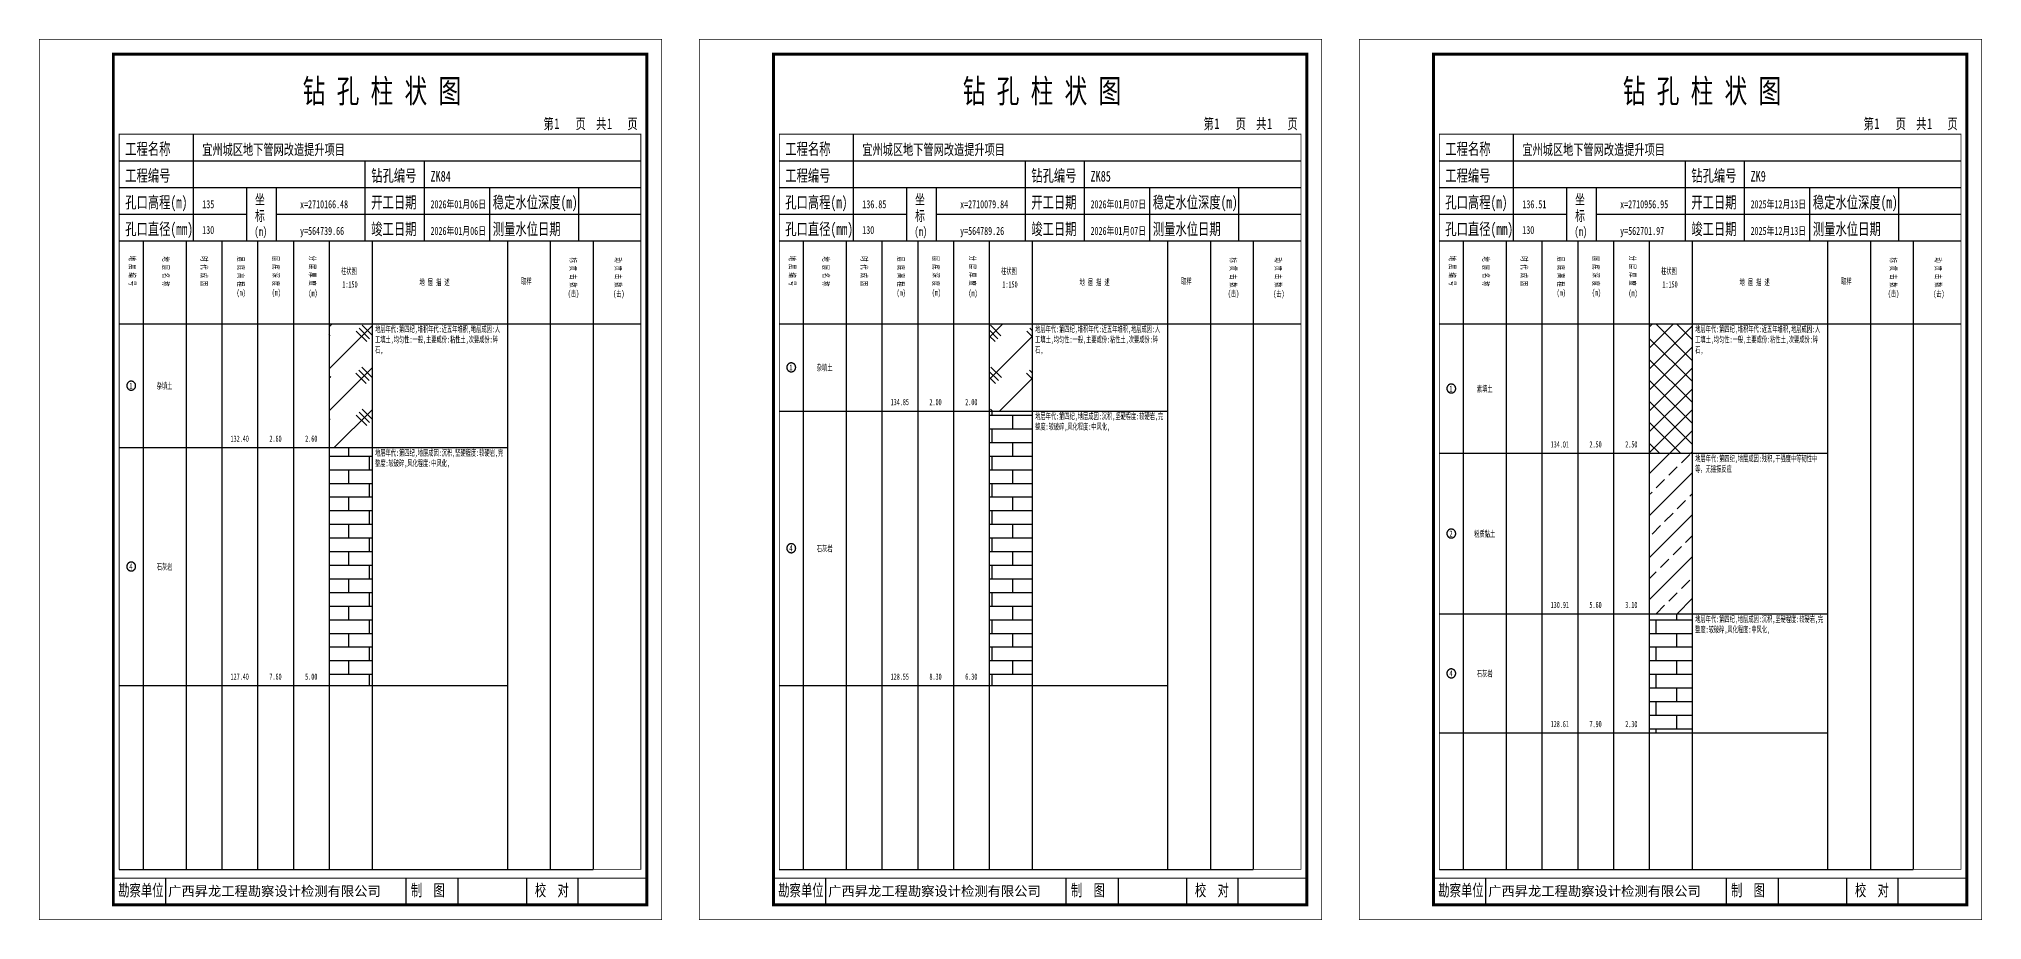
# Model space of a CAD drawing. Header units: millimetres. Extents: x 0 to 2711117, y 0 to 567555.
# Drawn here: x 77049 to 77705, y 0 to 297 of the extents above; entities that cross this region are included whole.
import ezdxf
from ezdxf.enums import TextEntityAlignment as Align

# ---------------------------------------------------------------- set-up
doc = ezdxf.new("R2010")
doc.units = ezdxf.units.MM
doc.layers.add('GICAD_POU_TEXTS', color=7, linetype='Continuous')
doc.layers.add('勘察点图例', color=7, linetype='Continuous')
doc.styles.add('HEAD_FONT', font='simfang.ttf', dxfattribs={"width": 0.6})
doc.styles.add('HEAD_FONT2', font='simfang.ttf', dxfattribs={"width": 0.6})
doc.styles.add('HT', font='simhei.ttf')
doc.styles.add('LZ_FONT', font='simfang.ttf', dxfattribs={"width": 0.7, "height": 8})
doc.styles.add('成果图图块', font='simfang.ttf', dxfattribs={"height": 2.5})
doc.styles.add('成果图表体', font='simfang.ttf', dxfattribs={"width": 0.6, "height": 2.1})
pattern_1 = [(45, (0, 0), (-7.0710678, 7.0710678), []), (135, (2.5, -1), (-14.1421356, -14.1421356), [5, -15]), (135, (1.5, -2), (-14.1421356, -14.1421356), [5, -15]), (135, (0.5, -3), (-14.1421356, -14.1421356), [5, -15]), (135, (16.5, -1), (-14.1421356, -14.1421356), [5, -15]), (135, (15.5, -2), (-14.1421356, -14.1421356), [5, -15]), (135, (14.5, -3), (-14.1421356, -14.1421356), [5, -15])]
pattern_2 = [(0, (0, 0), (0, 4.6), []), (90, (0, 0), (-7, 4.6), [4.6, -4.6])]

# ---------------------------------------------------------------- blocks, each defined once
blk = doc.blocks.new('ZK84')
for p, q in [((52, 229), (52, 265)), ((27, 256), (203, 256)), ((110, 229), (110, 256)), ((130, 229), (130, 256)), ((27, 247), (203, 247)), ((70, 229), (70, 247)), ((80, 229), (80, 247)), ((152, 229), (152, 247)), ((182, 229), (182, 247)), ((27, 238), (70, 238)), ((80, 238), (203, 238)), ((27, 229), (35.05, 229)), ((35.05, 229), (35.05, 17)), ((35.05, 229), (49.53, 229)), ((49.53, 229), (49.53, 17)), ((49.53, 229), (61.6, 229)), ((61.6, 229), (61.6, 17)), ((61.6, 229), (73.68, 229)), ((73.68, 229), (73.68, 17)), ((73.68, 229), (85.75, 229)), ((85.75, 229), (85.75, 17)), ((85.75, 229), (97.82, 229)), ((97.82, 229), (97.82, 17)), ((97.82, 229), (112.3, 229)), ((112.3, 229), (112.3, 17)), ((112.3, 229), (157.93, 229)), ((157.93, 229), (157.93, 17)), ((157.93, 229), (172.42, 229)), ((172.42, 229), (172.42, 17)), ((172.42, 229), (186.9, 229)), ((186.9, 229), (186.9, 17)), ((186.9, 229), (203, 229)), ((27, 201), (203, 201)), ((27, 17), (35.05, 17)), ((35.05, 17), (49.53, 17)), ((42.74, 4.95), (42.74, 13.95)), ((42.74, 4.95), (42.74, 13.95)), ((49.53, 17), (61.6, 17)), ((61.6, 17), (73.68, 17)), ((73.68, 17), (85.75, 17)), ((85.75, 17), (97.82, 17)), ((97.82, 17), (112.3, 17)), ((112.3, 17), (157.93, 17)), ((123.83, 4.95), (123.83, 13.95)), ((141.38, 4.95), (141.38, 13.95)), ((157.93, 17), (172.42, 17)), ((164.48, 4.95), (164.48, 13.95)), ((172.42, 17), (186.9, 17)), ((181.84, 4.95), (181.84, 13.95)), ((181.84, 4.95), (181.84, 13.95))]:
    blk.add_line(p, q)
for points, const_width in [([(0, 0), (210, 0), (210, 297), (0, 297)], 0.25), ([(25, 5), (205, 5), (205, 292), (25, 292)], 1), ([(27, 265), (203, 265), (203, 17), (27, 17)], 0.3)]:
    blk.add_lwpolyline(points, close=True, dxfattribs=dict(const_width=const_width))
at = {"const_width": 0.3}
for points in [[(27, 229), (203, 229)], [(25, 14), (205, 14)]]:
    blk.add_lwpolyline(points, dxfattribs=at)
at = {"style": 'LZ_FONT', "width": 0.7}
for s, height, p in [('钻 孔 柱 状 图', 8, (88.9, 275.54)), ('第', 3.6, (170.12, 266.7)), ('1', 3.6, (173.78, 266.75)), ('页', 3.6, (180.96, 266.7)), ('共', 3.6, (187.88, 266.7)), ('1', 3.6, (191.54, 266.7)), ('页', 3.6, (198.44, 266.7)), ('工程名称', 4, (29, 258)), ('宜州城区地下管网改造提升项目', 3.6, (55, 258)), ('工程编号', 4, (29, 249)), ('钻孔编号', 4, (112, 249)), ('ZK84', 3.6, (132, 249)), ('孔口高程(m)', 4, (29, 240)), ('135', 2.7, (55, 240)), ('坐', 3.5, (72.79, 241.24)), ('x=2710166.48', 2.7, (88, 240)), ('开工日期', 4, (112, 240)), ('2026年01月06日', 2.7, (132, 240)), ('稳定水位深度(m)', 4, (153, 240)), ('标', 3.5, (72.79, 235.7)), ('孔口直径(mm)', 4, (29, 231)), ('130', 2.7, (54.98, 231.31)), ('(m) ', 3, (72.59, 230.65)), ('y=564739.66', 2.7, (88, 231)), ('竣工日期', 4, (112, 231)), ('2026年01月06日', 2.7, (132, 231)), ('测量水位日期', 4, (153, 231)), ('勘察单位', 4, (26.65, 7.95)), ('制  图', 4, (125.4, 7.95)), ('校  对', 4, (167.22, 7.95))]:
    blk.add_text(s, height=height, dxfattribs=at).set_placement(p)
at = {"style": 'HT'}
blk.add_text('广西昇龙工程勘察设计检测有限公司', height=3.2865, dxfattribs=at).set_placement((43.48, 8.02))
at = {"char_height": 2.1, "width": 22.806, "attachment_point": 1, "rotation": 270, "style": 'HEAD_FONT'}
for s, insert in [('地 层 编 号', (32.46, 223.92)), ('地 层 名 称', (43.79, 223.76)), ('时 代 成 因', (56.67, 223.83)), ('层 底 高 程', (69.07, 223.71)), ('层 底 深 度', (80.9, 223.91)), ('分 层 厚 度', (93.26, 224.01)), ('标 贯 击 数', (181.21, 223.37)), ('动 贯 击 数', (196.38, 223.43))]:
    blk.add_mtext(s, dxfattribs=dict(at, insert=insert))
at = {"char_height": 2.1, "attachment_point": 1}
for s, insert, width, style in [('柱状图', (101.82, 219.87), 7.855, 'HEAD_FONT2'), ('地 层 描 述', (128.29, 216.11), 22.0781, 'HEAD_FONT2'), ('取样', (162.58, 216.44), 7.855, 'HEAD_FONT2'), ('(m)', (66.58, 212.56), 4.7944, 'HEAD_FONT'), ('(m)', (78.47, 212.61), 4.7944, 'HEAD_FONT'), ('(m)', (90.81, 212.43), 4.7944, 'HEAD_FONT'), ('1:150', (102.26, 215.36), 6.9223, 'HEAD_FONT2'), ('(击)', (178.33, 212.31), 7.855, 'HEAD_FONT2'), ('(击)', (193.64, 212.22), 7.855, 'HEAD_FONT2')]:
    blk.add_mtext(s, dxfattribs=dict(at, insert=insert, width=width, style=style))
blk = doc.blocks.new('ZK84_0')
at = {"color": 7}
blk.add_polyline3d([(-1.5, 0.02, 0), (-1.5, -0.06, 0), (-1.49, -0.13, 0), (-1.48, -0.2, 0), (-1.47, -0.28, 0), (-1.46, -0.35, 0), (-1.44, -0.42, 0), (-1.41, -0.49, 0), (-1.39, -0.56, 0), (-1.36, -0.63, 0), (-1.32, -0.69, 0), (-1.29, -0.76, 0), (-1.25, -0.82, 0), (-1.2, -0.88, 0), (-1.16, -0.94, 0), (-1.11, -0.99, 0), (-1.06, -1.04, 0), (-1.01, -1.1, 0), (-0.95, -1.14, 0), (-0.89, -1.19, 0), (-0.83, -1.23, 0), (-0.77, -1.27, 0), (-0.71, -1.31, 0), (-0.64, -1.34, 0), (-0.57, -1.37, 0), (-0.51, -1.4, 0), (-0.44, -1.42, 0), (-0.36, -1.44, 0), (-0.29, -1.46, 0), (-0.22, -1.47, 0), (-0.15, -1.48, 0), (-0.07, -1.48, 0), (0, -1.48, 0), (0.07, -1.48, 0), (0.15, -1.48, 0), (0.22, -1.47, 0), (0.29, -1.46, 0), (0.36, -1.44, 0), (0.44, -1.42, 0), (0.51, -1.4, 0), (0.57, -1.37, 0), (0.64, -1.34, 0), (0.71, -1.31, 0), (0.77, -1.27, 0), (0.83, -1.23, 0), (0.89, -1.19, 0), (0.95, -1.14, 0), (1.01, -1.1, 0), (1.06, -1.04, 0), (1.11, -0.99, 0), (1.16, -0.94, 0), (1.2, -0.88, 0), (1.25, -0.82, 0), (1.29, -0.76, 0), (1.32, -0.69, 0), (1.36, -0.63, 0), (1.39, -0.56, 0), (1.41, -0.49, 0), (1.44, -0.42, 0), (1.46, -0.35, 0), (1.47, -0.28, 0), (1.48, -0.2, 0), (1.49, -0.13, 0), (1.5, -0.06, 0), (1.5, 0.02, 0), (1.5, 0.09, 0), (1.49, 0.16, 0), (1.48, 0.24, 0), (1.47, 0.31, 0), (1.46, 0.38, 0), (1.44, 0.45, 0), (1.41, 0.52, 0), (1.39, 0.59, 0), (1.36, 0.66, 0), (1.32, 0.72, 0), (1.29, 0.79, 0), (1.25, 0.85, 0), (1.2, 0.91, 0), (1.16, 0.97, 0), (1.11, 1.02, 0), (1.06, 1.08, 0), (1.01, 1.13, 0), (0.95, 1.18, 0), (0.89, 1.22, 0), (0.83, 1.26, 0), (0.77, 1.3, 0), (0.71, 1.34, 0), (0.64, 1.37, 0), (0.57, 1.4, 0), (0.51, 1.43, 0), (0.44, 1.45, 0), (0.36, 1.47, 0), (0.29, 1.49, 0), (0.22, 1.5, 0), (0.15, 1.51, 0), (0.07, 1.51, 0), (0, 1.52, 0), (-0.07, 1.51, 0), (-0.15, 1.51, 0), (-0.22, 1.5, 0), (-0.29, 1.49, 0), (-0.36, 1.47, 0), (-0.44, 1.45, 0), (-0.51, 1.43, 0), (-0.57, 1.4, 0), (-0.64, 1.37, 0), (-0.71, 1.34, 0), (-0.77, 1.3, 0), (-0.83, 1.26, 0), (-0.89, 1.22, 0), (-0.95, 1.18, 0), (-1.01, 1.13, 0), (-1.06, 1.08, 0), (-1.11, 1.02, 0), (-1.16, 0.97, 0), (-1.2, 0.91, 0), (-1.25, 0.85, 0), (-1.29, 0.79, 0), (-1.32, 0.72, 0), (-1.36, 0.66, 0), (-1.39, 0.59, 0), (-1.41, 0.52, 0), (-1.44, 0.45, 0), (-1.46, 0.38, 0), (-1.47, 0.31, 0), (-1.48, 0.24, 0), (-1.49, 0.16, 0), (-1.5, 0.09, 0), (-1.5, 0.02, 0)], dxfattribs=at)
at = {"layer": 'GICAD_POU_TEXTS', "color": 7, "style": '成果图图块', "width": 0.7}
blk.add_text('1', height=2, dxfattribs=at).set_placement((-0.09, -0.99), align=Align.CENTER)
blk = doc.blocks.new('ZK84_1')
at = {"color": 7}
blk.add_polyline3d([(-1.5, 0.02, 0), (-1.5, -0.06, 0), (-1.49, -0.13, 0), (-1.48, -0.2, 0), (-1.47, -0.28, 0), (-1.46, -0.35, 0), (-1.44, -0.42, 0), (-1.41, -0.49, 0), (-1.39, -0.56, 0), (-1.36, -0.63, 0), (-1.32, -0.69, 0), (-1.29, -0.76, 0), (-1.25, -0.82, 0), (-1.2, -0.88, 0), (-1.16, -0.94, 0), (-1.11, -0.99, 0), (-1.06, -1.04, 0), (-1.01, -1.1, 0), (-0.95, -1.14, 0), (-0.89, -1.19, 0), (-0.83, -1.23, 0), (-0.77, -1.27, 0), (-0.71, -1.31, 0), (-0.64, -1.34, 0), (-0.57, -1.37, 0), (-0.51, -1.4, 0), (-0.44, -1.42, 0), (-0.36, -1.44, 0), (-0.29, -1.46, 0), (-0.22, -1.47, 0), (-0.15, -1.48, 0), (-0.07, -1.48, 0), (0, -1.48, 0), (0.07, -1.48, 0), (0.15, -1.48, 0), (0.22, -1.47, 0), (0.29, -1.46, 0), (0.36, -1.44, 0), (0.44, -1.42, 0), (0.51, -1.4, 0), (0.57, -1.37, 0), (0.64, -1.34, 0), (0.71, -1.31, 0), (0.77, -1.27, 0), (0.83, -1.23, 0), (0.89, -1.19, 0), (0.95, -1.14, 0), (1.01, -1.1, 0), (1.06, -1.04, 0), (1.11, -0.99, 0), (1.16, -0.94, 0), (1.2, -0.88, 0), (1.25, -0.82, 0), (1.29, -0.76, 0), (1.32, -0.69, 0), (1.36, -0.63, 0), (1.39, -0.56, 0), (1.41, -0.49, 0), (1.44, -0.42, 0), (1.46, -0.35, 0), (1.47, -0.28, 0), (1.48, -0.2, 0), (1.49, -0.13, 0), (1.5, -0.06, 0), (1.5, 0.02, 0), (1.5, 0.09, 0), (1.49, 0.16, 0), (1.48, 0.24, 0), (1.47, 0.31, 0), (1.46, 0.38, 0), (1.44, 0.45, 0), (1.41, 0.52, 0), (1.39, 0.59, 0), (1.36, 0.66, 0), (1.32, 0.72, 0), (1.29, 0.79, 0), (1.25, 0.85, 0), (1.2, 0.91, 0), (1.16, 0.97, 0), (1.11, 1.02, 0), (1.06, 1.08, 0), (1.01, 1.13, 0), (0.95, 1.18, 0), (0.89, 1.22, 0), (0.83, 1.26, 0), (0.77, 1.3, 0), (0.71, 1.34, 0), (0.64, 1.37, 0), (0.57, 1.4, 0), (0.51, 1.43, 0), (0.44, 1.45, 0), (0.36, 1.47, 0), (0.29, 1.49, 0), (0.22, 1.5, 0), (0.15, 1.51, 0), (0.07, 1.51, 0), (0, 1.52, 0), (-0.07, 1.51, 0), (-0.15, 1.51, 0), (-0.22, 1.5, 0), (-0.29, 1.49, 0), (-0.36, 1.47, 0), (-0.44, 1.45, 0), (-0.51, 1.43, 0), (-0.57, 1.4, 0), (-0.64, 1.37, 0), (-0.71, 1.34, 0), (-0.77, 1.3, 0), (-0.83, 1.26, 0), (-0.89, 1.22, 0), (-0.95, 1.18, 0), (-1.01, 1.13, 0), (-1.06, 1.08, 0), (-1.11, 1.02, 0), (-1.16, 0.97, 0), (-1.2, 0.91, 0), (-1.25, 0.85, 0), (-1.29, 0.79, 0), (-1.32, 0.72, 0), (-1.36, 0.66, 0), (-1.39, 0.59, 0), (-1.41, 0.52, 0), (-1.44, 0.45, 0), (-1.46, 0.38, 0), (-1.47, 0.31, 0), (-1.48, 0.24, 0), (-1.49, 0.16, 0), (-1.5, 0.09, 0), (-1.5, 0.02, 0)], dxfattribs=at)
at = {"layer": 'GICAD_POU_TEXTS', "color": 7, "style": '成果图图块', "width": 0.7}
blk.add_text('4', height=2, dxfattribs=at).set_placement((-0.09, -0.99), align=Align.CENTER)
blk = doc.blocks.new('ZK85')
for p, q in [((52, 229), (52, 265)), ((27, 256), (203, 256)), ((110, 229), (110, 256)), ((130, 229), (130, 256)), ((27, 247), (203, 247)), ((70, 229), (70, 247)), ((80, 229), (80, 247)), ((152, 229), (152, 247)), ((182, 229), (182, 247)), ((27, 238), (70, 238)), ((80, 238), (203, 238)), ((27, 229), (35.05, 229)), ((35.05, 229), (35.05, 17)), ((35.05, 229), (49.53, 229)), ((49.53, 229), (49.53, 17)), ((49.53, 229), (61.6, 229)), ((61.6, 229), (61.6, 17)), ((61.6, 229), (73.68, 229)), ((73.68, 229), (73.68, 17)), ((73.68, 229), (85.75, 229)), ((85.75, 229), (85.75, 17)), ((85.75, 229), (97.82, 229)), ((97.82, 229), (97.82, 17)), ((97.82, 229), (112.3, 229)), ((112.3, 229), (112.3, 17)), ((112.3, 229), (157.93, 229)), ((157.93, 229), (157.93, 17)), ((157.93, 229), (172.42, 229)), ((172.42, 229), (172.42, 17)), ((172.42, 229), (186.9, 229)), ((186.9, 229), (186.9, 17)), ((186.9, 229), (203, 229)), ((27, 201), (203, 201)), ((27, 17), (35.05, 17)), ((35.05, 17), (49.53, 17)), ((42.74, 4.95), (42.74, 13.95)), ((42.74, 4.95), (42.74, 13.95)), ((49.53, 17), (61.6, 17)), ((61.6, 17), (73.68, 17)), ((73.68, 17), (85.75, 17)), ((85.75, 17), (97.82, 17)), ((97.82, 17), (112.3, 17)), ((112.3, 17), (157.93, 17)), ((123.83, 4.95), (123.83, 13.95)), ((141.38, 4.95), (141.38, 13.95)), ((157.93, 17), (172.42, 17)), ((164.48, 4.95), (164.48, 13.95)), ((172.42, 17), (186.9, 17)), ((181.84, 4.95), (181.84, 13.95)), ((181.84, 4.95), (181.84, 13.95))]:
    blk.add_line(p, q)
for points, const_width in [([(0, 0), (210, 0), (210, 297), (0, 297)], 0.25), ([(25, 5), (205, 5), (205, 292), (25, 292)], 1), ([(27, 265), (203, 265), (203, 17), (27, 17)], 0.3)]:
    blk.add_lwpolyline(points, close=True, dxfattribs=dict(const_width=const_width))
at = {"const_width": 0.3}
for points in [[(27, 229), (203, 229)], [(25, 14), (205, 14)]]:
    blk.add_lwpolyline(points, dxfattribs=at)
at = {"style": 'LZ_FONT', "width": 0.7}
for s, height, p in [('钻 孔 柱 状 图', 8, (88.9, 275.54)), ('第', 3.6, (170.12, 266.7)), ('1', 3.6, (173.78, 266.75)), ('页', 3.6, (180.96, 266.7)), ('共', 3.6, (187.88, 266.7)), ('1', 3.6, (191.54, 266.7)), ('页', 3.6, (198.44, 266.7)), ('工程名称', 4, (29, 258)), ('宜州城区地下管网改造提升项目', 3.6, (55, 258)), ('工程编号', 4, (29, 249)), ('钻孔编号', 4, (112, 249)), ('ZK85', 3.6, (132, 249)), ('孔口高程(m)', 4, (29, 240)), ('136.85', 2.7, (55, 240)), ('坐', 3.5, (72.79, 241.24)), ('x=2710079.84', 2.7, (88, 240)), ('开工日期', 4, (112, 240)), ('2026年01月07日', 2.7, (132, 240)), ('稳定水位深度(m)', 4, (153, 240)), ('标', 3.5, (72.79, 235.7)), ('孔口直径(mm)', 4, (29, 231)), ('130', 2.7, (54.98, 231.31)), ('(m) ', 3, (72.59, 230.65)), ('y=564789.26', 2.7, (88, 231)), ('竣工日期', 4, (112, 231)), ('2026年01月07日', 2.7, (132, 231)), ('测量水位日期', 4, (153, 231)), ('勘察单位', 4, (26.65, 7.95)), ('制  图', 4, (125.4, 7.95)), ('校  对', 4, (167.22, 7.95))]:
    blk.add_text(s, height=height, dxfattribs=at).set_placement(p)
at = {"style": 'HT'}
blk.add_text('广西昇龙工程勘察设计检测有限公司', height=3.2865, dxfattribs=at).set_placement((43.48, 8.02))
at = {"char_height": 2.1, "width": 22.806, "attachment_point": 1, "rotation": 270, "style": 'HEAD_FONT'}
for s, insert in [('地 层 编 号', (32.46, 223.92)), ('地 层 名 称', (43.79, 223.76)), ('时 代 成 因', (56.67, 223.83)), ('层 底 高 程', (69.07, 223.71)), ('层 底 深 度', (80.9, 223.91)), ('分 层 厚 度', (93.26, 224.01)), ('标 贯 击 数', (181.21, 223.37)), ('动 贯 击 数', (196.38, 223.43))]:
    blk.add_mtext(s, dxfattribs=dict(at, insert=insert))
at = {"char_height": 2.1, "attachment_point": 1}
for s, insert, width, style in [('柱状图', (101.82, 219.87), 7.855, 'HEAD_FONT2'), ('地 层 描 述', (128.29, 216.11), 22.0781, 'HEAD_FONT2'), ('取样', (162.58, 216.44), 7.855, 'HEAD_FONT2'), ('(m)', (66.58, 212.56), 4.7944, 'HEAD_FONT'), ('(m)', (78.47, 212.61), 4.7944, 'HEAD_FONT'), ('(m)', (90.81, 212.43), 4.7944, 'HEAD_FONT'), ('1:150', (102.26, 215.36), 6.9223, 'HEAD_FONT2'), ('(击)', (178.33, 212.31), 7.855, 'HEAD_FONT2'), ('(击)', (193.64, 212.22), 7.855, 'HEAD_FONT2')]:
    blk.add_mtext(s, dxfattribs=dict(at, insert=insert, width=width, style=style))
blk = doc.blocks.new('ZK85_0')
at = {"color": 7}
blk.add_polyline3d([(-1.5, 0.02, 0), (-1.5, -0.06, 0), (-1.49, -0.13, 0), (-1.48, -0.2, 0), (-1.47, -0.28, 0), (-1.46, -0.35, 0), (-1.44, -0.42, 0), (-1.41, -0.49, 0), (-1.39, -0.56, 0), (-1.36, -0.63, 0), (-1.32, -0.69, 0), (-1.29, -0.76, 0), (-1.25, -0.82, 0), (-1.2, -0.88, 0), (-1.16, -0.94, 0), (-1.11, -0.99, 0), (-1.06, -1.04, 0), (-1.01, -1.1, 0), (-0.95, -1.14, 0), (-0.89, -1.19, 0), (-0.83, -1.23, 0), (-0.77, -1.27, 0), (-0.71, -1.31, 0), (-0.64, -1.34, 0), (-0.57, -1.37, 0), (-0.51, -1.4, 0), (-0.44, -1.42, 0), (-0.36, -1.44, 0), (-0.29, -1.46, 0), (-0.22, -1.47, 0), (-0.15, -1.48, 0), (-0.07, -1.48, 0), (0, -1.48, 0), (0.07, -1.48, 0), (0.15, -1.48, 0), (0.22, -1.47, 0), (0.29, -1.46, 0), (0.36, -1.44, 0), (0.44, -1.42, 0), (0.51, -1.4, 0), (0.57, -1.37, 0), (0.64, -1.34, 0), (0.71, -1.31, 0), (0.77, -1.27, 0), (0.83, -1.23, 0), (0.89, -1.19, 0), (0.95, -1.14, 0), (1.01, -1.1, 0), (1.06, -1.04, 0), (1.11, -0.99, 0), (1.16, -0.94, 0), (1.2, -0.88, 0), (1.25, -0.82, 0), (1.29, -0.76, 0), (1.32, -0.69, 0), (1.36, -0.63, 0), (1.39, -0.56, 0), (1.41, -0.49, 0), (1.44, -0.42, 0), (1.46, -0.35, 0), (1.47, -0.28, 0), (1.48, -0.2, 0), (1.49, -0.13, 0), (1.5, -0.06, 0), (1.5, 0.02, 0), (1.5, 0.09, 0), (1.49, 0.16, 0), (1.48, 0.24, 0), (1.47, 0.31, 0), (1.46, 0.38, 0), (1.44, 0.45, 0), (1.41, 0.52, 0), (1.39, 0.59, 0), (1.36, 0.66, 0), (1.32, 0.72, 0), (1.29, 0.79, 0), (1.25, 0.85, 0), (1.2, 0.91, 0), (1.16, 0.97, 0), (1.11, 1.02, 0), (1.06, 1.08, 0), (1.01, 1.13, 0), (0.95, 1.18, 0), (0.89, 1.22, 0), (0.83, 1.26, 0), (0.77, 1.3, 0), (0.71, 1.34, 0), (0.64, 1.37, 0), (0.57, 1.4, 0), (0.51, 1.43, 0), (0.44, 1.45, 0), (0.36, 1.47, 0), (0.29, 1.49, 0), (0.22, 1.5, 0), (0.15, 1.51, 0), (0.07, 1.51, 0), (0, 1.52, 0), (-0.07, 1.51, 0), (-0.15, 1.51, 0), (-0.22, 1.5, 0), (-0.29, 1.49, 0), (-0.36, 1.47, 0), (-0.44, 1.45, 0), (-0.51, 1.43, 0), (-0.57, 1.4, 0), (-0.64, 1.37, 0), (-0.71, 1.34, 0), (-0.77, 1.3, 0), (-0.83, 1.26, 0), (-0.89, 1.22, 0), (-0.95, 1.18, 0), (-1.01, 1.13, 0), (-1.06, 1.08, 0), (-1.11, 1.02, 0), (-1.16, 0.97, 0), (-1.2, 0.91, 0), (-1.25, 0.85, 0), (-1.29, 0.79, 0), (-1.32, 0.72, 0), (-1.36, 0.66, 0), (-1.39, 0.59, 0), (-1.41, 0.52, 0), (-1.44, 0.45, 0), (-1.46, 0.38, 0), (-1.47, 0.31, 0), (-1.48, 0.24, 0), (-1.49, 0.16, 0), (-1.5, 0.09, 0), (-1.5, 0.02, 0)], dxfattribs=at)
at = {"layer": 'GICAD_POU_TEXTS', "color": 7, "style": '成果图图块', "width": 0.7}
blk.add_text('1', height=2, dxfattribs=at).set_placement((-0.09, -0.99), align=Align.CENTER)
blk = doc.blocks.new('ZK85_1')
at = {"color": 7}
blk.add_polyline3d([(-1.5, 0.02, 0), (-1.5, -0.06, 0), (-1.49, -0.13, 0), (-1.48, -0.2, 0), (-1.47, -0.28, 0), (-1.46, -0.35, 0), (-1.44, -0.42, 0), (-1.41, -0.49, 0), (-1.39, -0.56, 0), (-1.36, -0.63, 0), (-1.32, -0.69, 0), (-1.29, -0.76, 0), (-1.25, -0.82, 0), (-1.2, -0.88, 0), (-1.16, -0.94, 0), (-1.11, -0.99, 0), (-1.06, -1.04, 0), (-1.01, -1.1, 0), (-0.95, -1.14, 0), (-0.89, -1.19, 0), (-0.83, -1.23, 0), (-0.77, -1.27, 0), (-0.71, -1.31, 0), (-0.64, -1.34, 0), (-0.57, -1.37, 0), (-0.51, -1.4, 0), (-0.44, -1.42, 0), (-0.36, -1.44, 0), (-0.29, -1.46, 0), (-0.22, -1.47, 0), (-0.15, -1.48, 0), (-0.07, -1.48, 0), (0, -1.48, 0), (0.07, -1.48, 0), (0.15, -1.48, 0), (0.22, -1.47, 0), (0.29, -1.46, 0), (0.36, -1.44, 0), (0.44, -1.42, 0), (0.51, -1.4, 0), (0.57, -1.37, 0), (0.64, -1.34, 0), (0.71, -1.31, 0), (0.77, -1.27, 0), (0.83, -1.23, 0), (0.89, -1.19, 0), (0.95, -1.14, 0), (1.01, -1.1, 0), (1.06, -1.04, 0), (1.11, -0.99, 0), (1.16, -0.94, 0), (1.2, -0.88, 0), (1.25, -0.82, 0), (1.29, -0.76, 0), (1.32, -0.69, 0), (1.36, -0.63, 0), (1.39, -0.56, 0), (1.41, -0.49, 0), (1.44, -0.42, 0), (1.46, -0.35, 0), (1.47, -0.28, 0), (1.48, -0.2, 0), (1.49, -0.13, 0), (1.5, -0.06, 0), (1.5, 0.02, 0), (1.5, 0.09, 0), (1.49, 0.16, 0), (1.48, 0.24, 0), (1.47, 0.31, 0), (1.46, 0.38, 0), (1.44, 0.45, 0), (1.41, 0.52, 0), (1.39, 0.59, 0), (1.36, 0.66, 0), (1.32, 0.72, 0), (1.29, 0.79, 0), (1.25, 0.85, 0), (1.2, 0.91, 0), (1.16, 0.97, 0), (1.11, 1.02, 0), (1.06, 1.08, 0), (1.01, 1.13, 0), (0.95, 1.18, 0), (0.89, 1.22, 0), (0.83, 1.26, 0), (0.77, 1.3, 0), (0.71, 1.34, 0), (0.64, 1.37, 0), (0.57, 1.4, 0), (0.51, 1.43, 0), (0.44, 1.45, 0), (0.36, 1.47, 0), (0.29, 1.49, 0), (0.22, 1.5, 0), (0.15, 1.51, 0), (0.07, 1.51, 0), (0, 1.52, 0), (-0.07, 1.51, 0), (-0.15, 1.51, 0), (-0.22, 1.5, 0), (-0.29, 1.49, 0), (-0.36, 1.47, 0), (-0.44, 1.45, 0), (-0.51, 1.43, 0), (-0.57, 1.4, 0), (-0.64, 1.37, 0), (-0.71, 1.34, 0), (-0.77, 1.3, 0), (-0.83, 1.26, 0), (-0.89, 1.22, 0), (-0.95, 1.18, 0), (-1.01, 1.13, 0), (-1.06, 1.08, 0), (-1.11, 1.02, 0), (-1.16, 0.97, 0), (-1.2, 0.91, 0), (-1.25, 0.85, 0), (-1.29, 0.79, 0), (-1.32, 0.72, 0), (-1.36, 0.66, 0), (-1.39, 0.59, 0), (-1.41, 0.52, 0), (-1.44, 0.45, 0), (-1.46, 0.38, 0), (-1.47, 0.31, 0), (-1.48, 0.24, 0), (-1.49, 0.16, 0), (-1.5, 0.09, 0), (-1.5, 0.02, 0)], dxfattribs=at)
at = {"layer": 'GICAD_POU_TEXTS', "color": 7, "style": '成果图图块', "width": 0.7}
blk.add_text('4', height=2, dxfattribs=at).set_placement((-0.09, -0.99), align=Align.CENTER)
blk = doc.blocks.new('ZK9')
for p, q in [((52, 229), (52, 265)), ((27, 256), (203, 256)), ((110, 229), (110, 256)), ((130, 229), (130, 256)), ((27, 247), (203, 247)), ((70, 229), (70, 247)), ((80, 229), (80, 247)), ((152, 229), (152, 247)), ((182, 229), (182, 247)), ((27, 238), (70, 238)), ((80, 238), (203, 238)), ((27, 229), (35.05, 229)), ((35.05, 229), (35.05, 17)), ((35.05, 229), (49.53, 229)), ((49.53, 229), (49.53, 17)), ((49.53, 229), (61.6, 229)), ((61.6, 229), (61.6, 17)), ((61.6, 229), (73.68, 229)), ((73.68, 229), (73.68, 17)), ((73.68, 229), (85.75, 229)), ((85.75, 229), (85.75, 17)), ((85.75, 229), (97.82, 229)), ((97.82, 229), (97.82, 17)), ((97.82, 229), (112.3, 229)), ((112.3, 229), (112.3, 17)), ((112.3, 229), (157.93, 229)), ((157.93, 229), (157.93, 17)), ((157.93, 229), (172.42, 229)), ((172.42, 229), (172.42, 17)), ((172.42, 229), (186.9, 229)), ((186.9, 229), (186.9, 17)), ((186.9, 229), (203, 229)), ((27, 201), (203, 201)), ((27, 17), (35.05, 17)), ((35.05, 17), (49.53, 17)), ((42.74, 4.95), (42.74, 13.95)), ((42.74, 4.95), (42.74, 13.95)), ((49.53, 17), (61.6, 17)), ((61.6, 17), (73.68, 17)), ((73.68, 17), (85.75, 17)), ((85.75, 17), (97.82, 17)), ((97.82, 17), (112.3, 17)), ((112.3, 17), (157.93, 17)), ((123.83, 4.95), (123.83, 13.95)), ((141.38, 4.95), (141.38, 13.95)), ((157.93, 17), (172.42, 17)), ((164.48, 4.95), (164.48, 13.95)), ((172.42, 17), (186.9, 17)), ((181.84, 4.95), (181.84, 13.95)), ((181.84, 4.95), (181.84, 13.95))]:
    blk.add_line(p, q)
for points, const_width in [([(0, 0), (210, 0), (210, 297), (0, 297)], 0.25), ([(25, 5), (205, 5), (205, 292), (25, 292)], 1), ([(27, 265), (203, 265), (203, 17), (27, 17)], 0.3)]:
    blk.add_lwpolyline(points, close=True, dxfattribs=dict(const_width=const_width))
at = {"const_width": 0.3}
for points in [[(27, 229), (203, 229)], [(25, 14), (205, 14)]]:
    blk.add_lwpolyline(points, dxfattribs=at)
at = {"style": 'LZ_FONT', "width": 0.7}
for s, height, p in [('钻 孔 柱 状 图', 8, (88.9, 275.54)), ('第', 3.6, (170.12, 266.7)), ('1', 3.6, (173.78, 266.75)), ('页', 3.6, (180.96, 266.7)), ('共', 3.6, (187.88, 266.7)), ('1', 3.6, (191.54, 266.7)), ('页', 3.6, (198.44, 266.7)), ('工程名称', 4, (29, 258)), ('宜州城区地下管网改造提升项目', 3.6, (55, 258)), ('工程编号', 4, (29, 249)), ('钻孔编号', 4, (112, 249)), ('ZK9', 3.6, (132, 249)), ('孔口高程(m)', 4, (29, 240)), ('136.51', 2.7, (55, 240)), ('坐', 3.5, (72.79, 241.24)), ('x=2710956.95', 2.7, (88, 240)), ('开工日期', 4, (112, 240)), ('2025年12月13日', 2.7, (132, 240)), ('稳定水位深度(m)', 4, (153, 240)), ('标', 3.5, (72.79, 235.7)), ('孔口直径(mm)', 4, (29, 231)), ('130', 2.7, (54.98, 231.31)), ('(m) ', 3, (72.59, 230.65)), ('y=562701.97', 2.7, (88, 231)), ('竣工日期', 4, (112, 231)), ('2025年12月13日', 2.7, (132, 231)), ('测量水位日期', 4, (153, 231)), ('勘察单位', 4, (26.65, 7.95)), ('制  图', 4, (125.4, 7.95)), ('校  对', 4, (167.22, 7.95))]:
    blk.add_text(s, height=height, dxfattribs=at).set_placement(p)
at = {"style": 'HT'}
blk.add_text('广西昇龙工程勘察设计检测有限公司', height=3.2865, dxfattribs=at).set_placement((43.48, 8.02))
at = {"char_height": 2.1, "width": 22.806, "attachment_point": 1, "rotation": 270, "style": 'HEAD_FONT'}
for s, insert in [('地 层 编 号', (32.46, 223.92)), ('地 层 名 称', (43.79, 223.76)), ('时 代 成 因', (56.67, 223.83)), ('层 底 高 程', (69.07, 223.71)), ('层 底 深 度', (80.9, 223.91)), ('分 层 厚 度', (93.26, 224.01)), ('标 贯 击 数', (181.21, 223.37)), ('动 贯 击 数', (196.38, 223.43))]:
    blk.add_mtext(s, dxfattribs=dict(at, insert=insert))
at = {"char_height": 2.1, "attachment_point": 1}
for s, insert, width, style in [('柱状图', (101.82, 219.87), 7.855, 'HEAD_FONT2'), ('地 层 描 述', (128.29, 216.11), 22.0781, 'HEAD_FONT2'), ('取样', (162.58, 216.44), 7.855, 'HEAD_FONT2'), ('(m)', (66.58, 212.56), 4.7944, 'HEAD_FONT'), ('(m)', (78.47, 212.61), 4.7944, 'HEAD_FONT'), ('(m)', (90.81, 212.43), 4.7944, 'HEAD_FONT'), ('1:150', (102.26, 215.36), 6.9223, 'HEAD_FONT2'), ('(击)', (178.33, 212.31), 7.855, 'HEAD_FONT2'), ('(击)', (193.64, 212.22), 7.855, 'HEAD_FONT2')]:
    blk.add_mtext(s, dxfattribs=dict(at, insert=insert, width=width, style=style))
blk = doc.blocks.new('ZK9_0')
at = {"color": 7}
blk.add_polyline3d([(-1.5, 0.02, 0), (-1.5, -0.06, 0), (-1.49, -0.13, 0), (-1.48, -0.2, 0), (-1.47, -0.28, 0), (-1.46, -0.35, 0), (-1.44, -0.42, 0), (-1.41, -0.49, 0), (-1.39, -0.56, 0), (-1.36, -0.63, 0), (-1.32, -0.69, 0), (-1.29, -0.76, 0), (-1.25, -0.82, 0), (-1.2, -0.88, 0), (-1.16, -0.94, 0), (-1.11, -0.99, 0), (-1.06, -1.04, 0), (-1.01, -1.1, 0), (-0.95, -1.14, 0), (-0.89, -1.19, 0), (-0.83, -1.23, 0), (-0.77, -1.27, 0), (-0.71, -1.31, 0), (-0.64, -1.34, 0), (-0.57, -1.37, 0), (-0.51, -1.4, 0), (-0.44, -1.42, 0), (-0.36, -1.44, 0), (-0.29, -1.46, 0), (-0.22, -1.47, 0), (-0.15, -1.48, 0), (-0.07, -1.48, 0), (0, -1.48, 0), (0.07, -1.48, 0), (0.15, -1.48, 0), (0.22, -1.47, 0), (0.29, -1.46, 0), (0.36, -1.44, 0), (0.44, -1.42, 0), (0.51, -1.4, 0), (0.57, -1.37, 0), (0.64, -1.34, 0), (0.71, -1.31, 0), (0.77, -1.27, 0), (0.83, -1.23, 0), (0.89, -1.19, 0), (0.95, -1.14, 0), (1.01, -1.1, 0), (1.06, -1.04, 0), (1.11, -0.99, 0), (1.16, -0.94, 0), (1.2, -0.88, 0), (1.25, -0.82, 0), (1.29, -0.76, 0), (1.32, -0.69, 0), (1.36, -0.63, 0), (1.39, -0.56, 0), (1.41, -0.49, 0), (1.44, -0.42, 0), (1.46, -0.35, 0), (1.47, -0.28, 0), (1.48, -0.2, 0), (1.49, -0.13, 0), (1.5, -0.06, 0), (1.5, 0.02, 0), (1.5, 0.09, 0), (1.49, 0.16, 0), (1.48, 0.24, 0), (1.47, 0.31, 0), (1.46, 0.38, 0), (1.44, 0.45, 0), (1.41, 0.52, 0), (1.39, 0.59, 0), (1.36, 0.66, 0), (1.32, 0.72, 0), (1.29, 0.79, 0), (1.25, 0.85, 0), (1.2, 0.91, 0), (1.16, 0.97, 0), (1.11, 1.02, 0), (1.06, 1.08, 0), (1.01, 1.13, 0), (0.95, 1.18, 0), (0.89, 1.22, 0), (0.83, 1.26, 0), (0.77, 1.3, 0), (0.71, 1.34, 0), (0.64, 1.37, 0), (0.57, 1.4, 0), (0.51, 1.43, 0), (0.44, 1.45, 0), (0.36, 1.47, 0), (0.29, 1.49, 0), (0.22, 1.5, 0), (0.15, 1.51, 0), (0.07, 1.51, 0), (0, 1.52, 0), (-0.07, 1.51, 0), (-0.15, 1.51, 0), (-0.22, 1.5, 0), (-0.29, 1.49, 0), (-0.36, 1.47, 0), (-0.44, 1.45, 0), (-0.51, 1.43, 0), (-0.57, 1.4, 0), (-0.64, 1.37, 0), (-0.71, 1.34, 0), (-0.77, 1.3, 0), (-0.83, 1.26, 0), (-0.89, 1.22, 0), (-0.95, 1.18, 0), (-1.01, 1.13, 0), (-1.06, 1.08, 0), (-1.11, 1.02, 0), (-1.16, 0.97, 0), (-1.2, 0.91, 0), (-1.25, 0.85, 0), (-1.29, 0.79, 0), (-1.32, 0.72, 0), (-1.36, 0.66, 0), (-1.39, 0.59, 0), (-1.41, 0.52, 0), (-1.44, 0.45, 0), (-1.46, 0.38, 0), (-1.47, 0.31, 0), (-1.48, 0.24, 0), (-1.49, 0.16, 0), (-1.5, 0.09, 0), (-1.5, 0.02, 0)], dxfattribs=at)
at = {"layer": 'GICAD_POU_TEXTS', "color": 7, "style": '成果图图块', "width": 0.7}
blk.add_text('1', height=2, dxfattribs=at).set_placement((-0.09, -0.99), align=Align.CENTER)
blk = doc.blocks.new('ZK9_1')
at = {"color": 7}
blk.add_polyline3d([(-1.5, 0.02, 0), (-1.5, -0.06, 0), (-1.49, -0.13, 0), (-1.48, -0.2, 0), (-1.47, -0.28, 0), (-1.46, -0.35, 0), (-1.44, -0.42, 0), (-1.41, -0.49, 0), (-1.39, -0.56, 0), (-1.36, -0.63, 0), (-1.32, -0.69, 0), (-1.29, -0.76, 0), (-1.25, -0.82, 0), (-1.2, -0.88, 0), (-1.16, -0.94, 0), (-1.11, -0.99, 0), (-1.06, -1.04, 0), (-1.01, -1.1, 0), (-0.95, -1.14, 0), (-0.89, -1.19, 0), (-0.83, -1.23, 0), (-0.77, -1.27, 0), (-0.71, -1.31, 0), (-0.64, -1.34, 0), (-0.57, -1.37, 0), (-0.51, -1.4, 0), (-0.44, -1.42, 0), (-0.36, -1.44, 0), (-0.29, -1.46, 0), (-0.22, -1.47, 0), (-0.15, -1.48, 0), (-0.07, -1.48, 0), (0, -1.48, 0), (0.07, -1.48, 0), (0.15, -1.48, 0), (0.22, -1.47, 0), (0.29, -1.46, 0), (0.36, -1.44, 0), (0.44, -1.42, 0), (0.51, -1.4, 0), (0.57, -1.37, 0), (0.64, -1.34, 0), (0.71, -1.31, 0), (0.77, -1.27, 0), (0.83, -1.23, 0), (0.89, -1.19, 0), (0.95, -1.14, 0), (1.01, -1.1, 0), (1.06, -1.04, 0), (1.11, -0.99, 0), (1.16, -0.94, 0), (1.2, -0.88, 0), (1.25, -0.82, 0), (1.29, -0.76, 0), (1.32, -0.69, 0), (1.36, -0.63, 0), (1.39, -0.56, 0), (1.41, -0.49, 0), (1.44, -0.42, 0), (1.46, -0.35, 0), (1.47, -0.28, 0), (1.48, -0.2, 0), (1.49, -0.13, 0), (1.5, -0.06, 0), (1.5, 0.02, 0), (1.5, 0.09, 0), (1.49, 0.16, 0), (1.48, 0.24, 0), (1.47, 0.31, 0), (1.46, 0.38, 0), (1.44, 0.45, 0), (1.41, 0.52, 0), (1.39, 0.59, 0), (1.36, 0.66, 0), (1.32, 0.72, 0), (1.29, 0.79, 0), (1.25, 0.85, 0), (1.2, 0.91, 0), (1.16, 0.97, 0), (1.11, 1.02, 0), (1.06, 1.08, 0), (1.01, 1.13, 0), (0.95, 1.18, 0), (0.89, 1.22, 0), (0.83, 1.26, 0), (0.77, 1.3, 0), (0.71, 1.34, 0), (0.64, 1.37, 0), (0.57, 1.4, 0), (0.51, 1.43, 0), (0.44, 1.45, 0), (0.36, 1.47, 0), (0.29, 1.49, 0), (0.22, 1.5, 0), (0.15, 1.51, 0), (0.07, 1.51, 0), (0, 1.52, 0), (-0.07, 1.51, 0), (-0.15, 1.51, 0), (-0.22, 1.5, 0), (-0.29, 1.49, 0), (-0.36, 1.47, 0), (-0.44, 1.45, 0), (-0.51, 1.43, 0), (-0.57, 1.4, 0), (-0.64, 1.37, 0), (-0.71, 1.34, 0), (-0.77, 1.3, 0), (-0.83, 1.26, 0), (-0.89, 1.22, 0), (-0.95, 1.18, 0), (-1.01, 1.13, 0), (-1.06, 1.08, 0), (-1.11, 1.02, 0), (-1.16, 0.97, 0), (-1.2, 0.91, 0), (-1.25, 0.85, 0), (-1.29, 0.79, 0), (-1.32, 0.72, 0), (-1.36, 0.66, 0), (-1.39, 0.59, 0), (-1.41, 0.52, 0), (-1.44, 0.45, 0), (-1.46, 0.38, 0), (-1.47, 0.31, 0), (-1.48, 0.24, 0), (-1.49, 0.16, 0), (-1.5, 0.09, 0), (-1.5, 0.02, 0)], dxfattribs=at)
at = {"layer": 'GICAD_POU_TEXTS', "color": 7, "style": '成果图图块', "width": 0.7}
blk.add_text('2', height=2, dxfattribs=at).set_placement((-0.09, -0.99), align=Align.CENTER)
blk = doc.blocks.new('ZK9_2')
at = {"color": 7}
blk.add_polyline3d([(-1.5, 0.02, 0), (-1.5, -0.06, 0), (-1.49, -0.13, 0), (-1.48, -0.2, 0), (-1.47, -0.28, 0), (-1.46, -0.35, 0), (-1.44, -0.42, 0), (-1.41, -0.49, 0), (-1.39, -0.56, 0), (-1.36, -0.63, 0), (-1.32, -0.69, 0), (-1.29, -0.76, 0), (-1.25, -0.82, 0), (-1.2, -0.88, 0), (-1.16, -0.94, 0), (-1.11, -0.99, 0), (-1.06, -1.04, 0), (-1.01, -1.1, 0), (-0.95, -1.14, 0), (-0.89, -1.19, 0), (-0.83, -1.23, 0), (-0.77, -1.27, 0), (-0.71, -1.31, 0), (-0.64, -1.34, 0), (-0.57, -1.37, 0), (-0.51, -1.4, 0), (-0.44, -1.42, 0), (-0.36, -1.44, 0), (-0.29, -1.46, 0), (-0.22, -1.47, 0), (-0.15, -1.48, 0), (-0.07, -1.48, 0), (0, -1.48, 0), (0.07, -1.48, 0), (0.15, -1.48, 0), (0.22, -1.47, 0), (0.29, -1.46, 0), (0.36, -1.44, 0), (0.44, -1.42, 0), (0.51, -1.4, 0), (0.57, -1.37, 0), (0.64, -1.34, 0), (0.71, -1.31, 0), (0.77, -1.27, 0), (0.83, -1.23, 0), (0.89, -1.19, 0), (0.95, -1.14, 0), (1.01, -1.1, 0), (1.06, -1.04, 0), (1.11, -0.99, 0), (1.16, -0.94, 0), (1.2, -0.88, 0), (1.25, -0.82, 0), (1.29, -0.76, 0), (1.32, -0.69, 0), (1.36, -0.63, 0), (1.39, -0.56, 0), (1.41, -0.49, 0), (1.44, -0.42, 0), (1.46, -0.35, 0), (1.47, -0.28, 0), (1.48, -0.2, 0), (1.49, -0.13, 0), (1.5, -0.06, 0), (1.5, 0.02, 0), (1.5, 0.09, 0), (1.49, 0.16, 0), (1.48, 0.24, 0), (1.47, 0.31, 0), (1.46, 0.38, 0), (1.44, 0.45, 0), (1.41, 0.52, 0), (1.39, 0.59, 0), (1.36, 0.66, 0), (1.32, 0.72, 0), (1.29, 0.79, 0), (1.25, 0.85, 0), (1.2, 0.91, 0), (1.16, 0.97, 0), (1.11, 1.02, 0), (1.06, 1.08, 0), (1.01, 1.13, 0), (0.95, 1.18, 0), (0.89, 1.22, 0), (0.83, 1.26, 0), (0.77, 1.3, 0), (0.71, 1.34, 0), (0.64, 1.37, 0), (0.57, 1.4, 0), (0.51, 1.43, 0), (0.44, 1.45, 0), (0.36, 1.47, 0), (0.29, 1.49, 0), (0.22, 1.5, 0), (0.15, 1.51, 0), (0.07, 1.51, 0), (0, 1.52, 0), (-0.07, 1.51, 0), (-0.15, 1.51, 0), (-0.22, 1.5, 0), (-0.29, 1.49, 0), (-0.36, 1.47, 0), (-0.44, 1.45, 0), (-0.51, 1.43, 0), (-0.57, 1.4, 0), (-0.64, 1.37, 0), (-0.71, 1.34, 0), (-0.77, 1.3, 0), (-0.83, 1.26, 0), (-0.89, 1.22, 0), (-0.95, 1.18, 0), (-1.01, 1.13, 0), (-1.06, 1.08, 0), (-1.11, 1.02, 0), (-1.16, 0.97, 0), (-1.2, 0.91, 0), (-1.25, 0.85, 0), (-1.29, 0.79, 0), (-1.32, 0.72, 0), (-1.36, 0.66, 0), (-1.39, 0.59, 0), (-1.41, 0.52, 0), (-1.44, 0.45, 0), (-1.46, 0.38, 0), (-1.47, 0.31, 0), (-1.48, 0.24, 0), (-1.49, 0.16, 0), (-1.5, 0.09, 0), (-1.5, 0.02, 0)], dxfattribs=at)
at = {"layer": 'GICAD_POU_TEXTS', "color": 7, "style": '成果图图块', "width": 0.7}
blk.add_text('4', height=2, dxfattribs=at).set_placement((-0.09, -0.99), align=Align.CENTER)

msp = doc.modelspace()

# ---------------------------------------------------------------- hatches: boundary and pattern name
at = {"layer": '勘察点图例'}
h = msp.add_hatch(dxfattribs=at)
h.set_pattern_fill('GKZTT', color=256, scale=0.5, style=0, pattern_type=2)
h.set_pattern_definition(pattern_1)
h.paths.add_polyline_path([(77147.35, 159.26), (77161.83, 159.26), (77161.83, 201), (77147.35, 201)])
h = msp.add_hatch(dxfattribs=at)
h.set_pattern_fill('GKZTT', color=256, scale=0.5, style=0, pattern_type=2)
h.set_pattern_definition(pattern_1)
h.paths.add_polyline_path([(77370.03, 171.6), (77384.52, 171.6), (77384.52, 201), (77370.03, 201)])
h = msp.add_hatch(dxfattribs=at)
h.set_pattern_fill('GKSTT', color=256, scale=0.5, style=0, pattern_type=2)
h.set_pattern_definition([(45, (0, 0), (-3.5355339, 3.5355339), []), (135, (0, 0), (-3.5355339, -3.5355339), [])])
h.paths.add_polyline_path([(77592.72, 157.33), (77607.21, 157.33), (77607.21, 201), (77592.72, 201)])
h = msp.add_hatch(dxfattribs=at)
h.set_pattern_fill('GKSHY', color=256, scale=0.5, style=0, pattern_type=2)
h.set_pattern_definition(pattern_2)
h.paths.add_polyline_path([(77370.03, 79), (77384.52, 79), (77384.52, 171.6), (77370.03, 171.6)])
h = msp.add_hatch(dxfattribs=at)
h.set_pattern_fill('GKSHY', color=256, scale=0.5, style=0, pattern_type=2)
h.set_pattern_definition(pattern_2)
h.paths.add_polyline_path([(77147.35, 79), (77161.83, 79), (77161.83, 159.26), (77147.35, 159.26)])
h = msp.add_hatch(dxfattribs=at)
h.set_pattern_fill('GKFZNT', color=256, scale=0.5, style=0, pattern_type=2)
h.set_pattern_definition([(45, (0, 0), (-7.0710678, 7.0710678), []), (45, (7.071, 0), (-7.0710678, 7.0710678), [4, -2])])
h.paths.add_polyline_path([(77592.72, 103.18), (77607.21, 103.18), (77607.21, 157.33), (77592.72, 157.33)])
h = msp.add_hatch(dxfattribs=at)
h.set_pattern_fill('GKSHY', color=256, scale=0.5, style=0, pattern_type=2)
h.set_pattern_definition(pattern_2)
h.paths.add_polyline_path([(77592.72, 63), (77607.21, 63), (77607.21, 103.18), (77592.72, 103.18)])

# ---------------------------------------------------------------- linework, layer by layer
for p, q in [((77299.22, 171.6), (77384.52, 171.6)), ((77384.52, 171.6), (77430.15, 171.6)), ((77076.53, 159.26), (77161.83, 159.26)), ((77161.83, 159.26), (77207.46, 159.26)), ((77521.9, 157.33), (77607.21, 157.33)), ((77607.21, 157.33), (77652.84, 157.33)), ((77521.9, 103.18), (77607.21, 103.18)), ((77607.21, 103.18), (77652.84, 103.18)), ((77076.53, 79), (77161.83, 79)), ((77161.83, 79), (77207.46, 79)), ((77299.22, 79), (77384.52, 79)), ((77384.52, 79), (77430.15, 79)), ((77521.9, 63), (77607.21, 63)), ((77607.21, 63), (77652.84, 63))]:
    msp.add_line(p, q, dxfattribs=at)

# ---------------------------------------------------------------- block references
for name, p in [('ZK84', (77049.53, 0)), ('ZK85', (77272.22, 0)), ('ZK9', (77494.9, 0)), ('ZK85_0', (77303.24, 186.3)), ('ZK84_0', (77080.55, 180.13)), ('ZK9_0', (77525.93, 179.16)), ('ZK9_1', (77525.93, 130.25)), ('ZK85_1', (77303.24, 125.3)), ('ZK84_1', (77080.55, 119.13)), ('ZK9_2', (77525.93, 83.09))]:
    msp.add_blockref(name, p, dxfattribs=at)

# ---------------------------------------------------------------- texts
at = {"layer": '勘察点图例', "style": '成果图表体', "width": 0.6}
for s, p in [('杂填土', (77314.51, 186.3)), ('杂填土', (77091.82, 180.13)), ('素填土', (77537.19, 179.16)), ('134.85', (77339.86, 174.6)), ('2.00', (77351.93, 174.6)), ('2.00', (77364, 174.6)), ('132.40', (77117.17, 162.26)), ('2.60', (77129.24, 162.26)), ('2.60', (77141.31, 162.26)), ('134.01', (77562.54, 160.33)), ('2.50', (77574.61, 160.33)), ('2.50', (77586.68, 160.33)), ('粉质黏土', (77537.19, 130.25)), ('石灰岩', (77314.51, 125.3)), ('石灰岩', (77091.82, 119.13)), ('130.91', (77562.54, 106.18)), ('5.60', (77574.61, 106.18)), ('3.10', (77586.68, 106.18)), ('127.40', (77117.17, 82)), ('7.60', (77129.24, 82)), ('5.00', (77141.31, 82)), ('128.55', (77339.86, 82)), ('8.30', (77351.93, 82)), ('6.30', (77364, 82)), ('石灰岩', (77537.19, 83.09)), ('128.61', (77562.54, 66)), ('7.90', (77574.61, 66)), ('2.30', (77586.68, 66))]:
    msp.add_text(s, height=2.1, dxfattribs=at).set_placement(p, align=Align.MIDDLE)
at = {"layer": '勘察点图例', "char_height": 2.1, "width": 43.6296, "attachment_point": 1, "style": '成果图表体'}
for s, insert in [('地层年代:第四纪,堆积年代:近五年堆积,地层成因:人工填土,均匀性:一般,主要成份:粘性土,次要成份:碎石,', (77162.83, 200.3)), ('地层年代:第四纪,堆积年代:近五年堆积,地层成因:人工填土,均匀性:一般,主要成份:粘性土,次要成份:碎石,', (77385.52, 200.3)), ('地层年代:第四纪,堆积年代:近五年堆积,地层成因:人工填土,均匀性:一般,主要成份:粘性土,次要成份:碎石,', (77608.21, 200.3)), ('地层年代:第四纪,地层成因:沉积,坚硬程度:较硬岩,完整度:较破碎,风化程度:中风化,', (77385.52, 170.9)), ('地层年代:第四纪,地层成因:沉积,坚硬程度:较硬岩,完整度:较破碎,风化程度:中风化,', (77162.83, 158.56)), ('地层年代:第四纪,地层成因:残积,干强度中等韧性中等，无摇振反应', (77608.21, 156.63)), ('地层年代:第四纪,地层成因:沉积,坚硬程度:较硬岩,完整度:较破碎,风化程度:中风化,', (77608.21, 102.48))]:
    msp.add_mtext(s, dxfattribs=dict(at, insert=insert))

doc.saveas('drawing.dxf')
